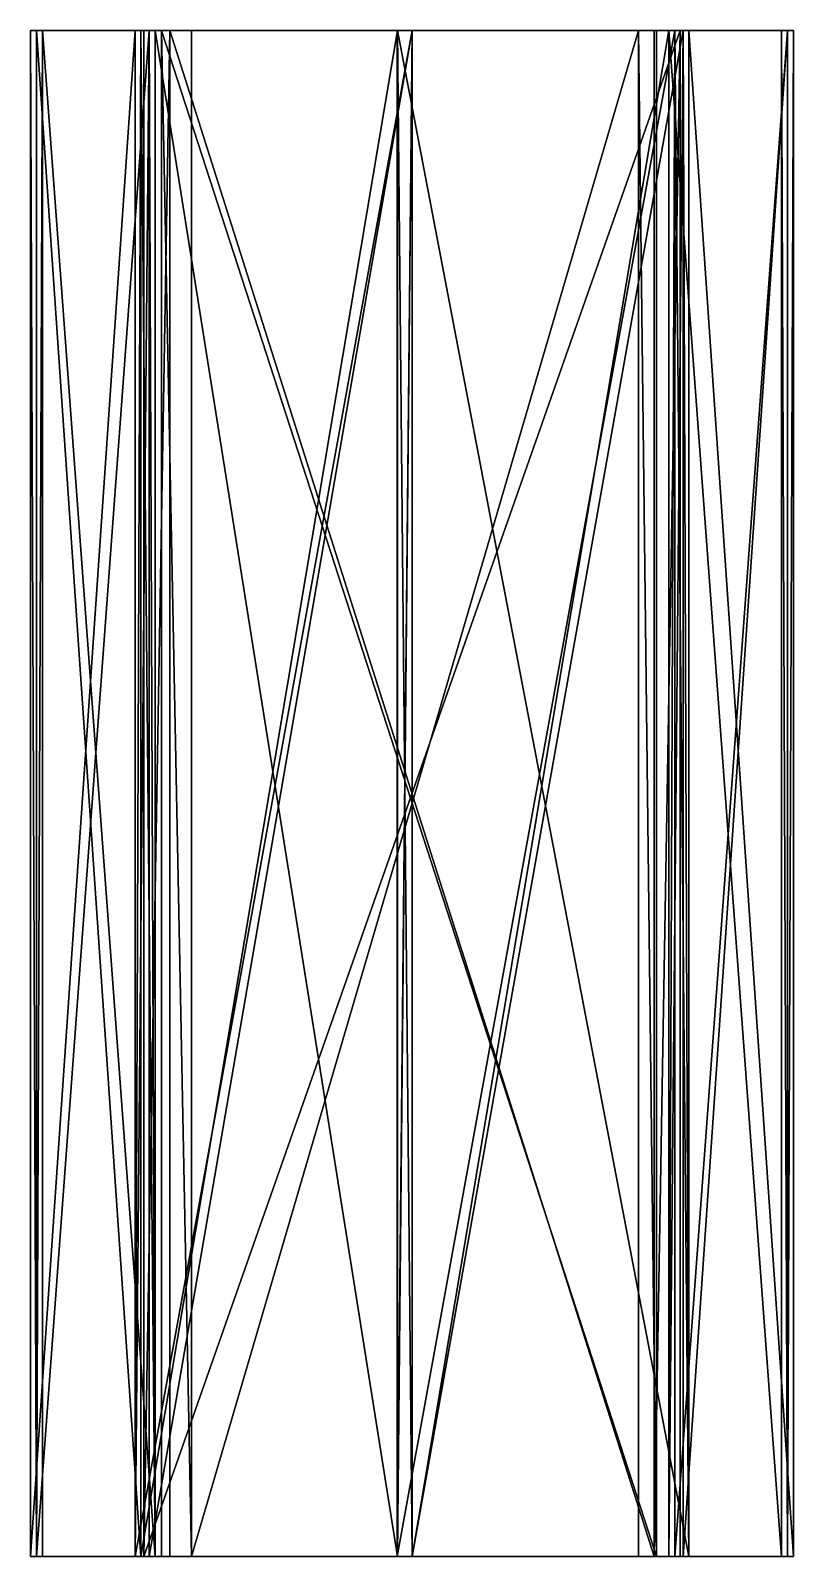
# Model space of a CAD drawing. Extents: x 4 to 132, y -96 to 160.
import ezdxf

# ---------------------------------------------------------------- set-up
doc = ezdxf.new("R2010")
doc.units = 0

msp = doc.modelspace()

# ---------------------------------------------------------------- meshes
at = {"layer": 'OBJECT000', "color": 50}
mesh = msp.add_polyface(dxfattribs=at)
corners = [(106, -96, 52), (31, -96, 52), (31, 160, 52), (106, 160, 52), (109, 160, 50), (26, 160, 50), (26, -96, 50), (109, -96, 50)]
mesh.append_faces([[corners[k] for k in face] for face in [(1, 3, 0), (5, 7, 4), (4, 2, 5), (6, 0, 7), (3, 7, 0), (5, 1, 6)]], dxfattribs={"vtx0": -1})
mesh.append_faces([[corners[k] for k in face] for face in [(1, 2, 3), (5, 6, 7), (4, 3, 2), (6, 1, 0), (3, 4, 7), (5, 2, 1)]], dxfattribs={"vtx2": -1})
at = {"layer": 'OBJECT001', "color": 50}
mesh = msp.add_polyface(dxfattribs=at)
corners = [(113, -96, -40), (23, -96, -40), (23, 160, -40), (113, 160, -40), (108.608398, 160, -42), (27.390015, 160, -42), (27.390015, -96, -42), (108.608398, -96, -42)]
mesh.append_faces([[corners[k] for k in face] for face in [(1, 3, 0), (5, 7, 4), (4, 2, 5), (6, 0, 7), (7, 3, 4), (1, 5, 2)]], dxfattribs={"vtx0": -1})
mesh.append_faces([[corners[k] for k in face] for face in [(1, 2, 3), (5, 6, 7), (4, 3, 2), (6, 1, 0), (7, 0, 3), (1, 6, 5)]], dxfattribs={"vtx2": -1})
at = {"layer": 'OBJECT002', "color": 50}
mesh = msp.add_polyface(dxfattribs=at)
corners = [(68, 160, -60), (68, -96, -60), (113.502075, -96, -41.498535), (113.502075, 160, -41.498535), (114.470581, 160, -39.099731), (114.470581, -96, -39.099731), (65.539795, -96, -59), (65.539795, 160, -59)]
mesh.append_faces([[corners[k] for k in face] for face in [(1, 3, 0), (3, 5, 4), (1, 7, 6), (2, 6, 5), (0, 4, 7), (7, 5, 6)]], dxfattribs={"vtx0": -1})
mesh.append_faces([[corners[k] for k in face] for face in [(1, 2, 3), (3, 2, 5), (1, 0, 7), (2, 1, 6), (0, 3, 4), (7, 4, 5)]], dxfattribs={"vtx2": -1})
at = {"layer": 'OBJECT003', "color": 50}
mesh = msp.add_polyface(dxfattribs=at)
corners = [(114.470093, -96, -39.099976), (132, -96, 4), (132, 160, 4), (114.470093, 160, -39.099976), (131, 160, 6.460693), (131, -96, 6.460693), (112.079956, -96, -40.079956), (112.079956, 160, -40.079956)]
mesh.append_faces([[corners[k] for k in face] for face in [(1, 3, 0), (2, 5, 4), (1, 6, 5), (3, 4, 7), (0, 7, 6), (4, 6, 7)]], dxfattribs={"vtx0": -1})
mesh.append_faces([[corners[k] for k in face] for face in [(1, 2, 3), (2, 1, 5), (1, 0, 6), (3, 2, 4), (0, 3, 7), (4, 5, 6)]], dxfattribs={"vtx2": -1})
at = {"layer": 'OBJECT004', "color": 50}
mesh = msp.add_polyface(dxfattribs=at)
corners = [(131, -96, 6.460205), (113.500854, -96, 49.498535), (113.500854, 160, 49.498535), (131, 160, 6.460205), (111.100098, 160, 50.469727), (111.100098, -96, 50.469727), (130, -96, 4), (130, 160, 4)]
mesh.append_faces([[corners[k] for k in face] for face in [(1, 3, 0), (2, 5, 4), (0, 5, 1), (3, 4, 7), (0, 7, 6), (4, 6, 7)]], dxfattribs={"vtx0": -1})
mesh.append_faces([[corners[k] for k in face] for face in [(1, 2, 3), (2, 1, 5), (0, 6, 5), (3, 2, 4), (0, 3, 7), (4, 5, 6)]], dxfattribs={"vtx2": -1})
at = {"layer": 'OBJECT005', "color": 50}
mesh = msp.add_polyface(dxfattribs=at)
corners = [(111.099976, -96, 50.469727), (68, -96, 68), (68, 160, 68), (111.099976, 160, 50.469727), (65.538086, 160, 67), (65.538086, -96, 67), (112.079956, -96, 48.079956), (112.079956, 160, 48.079956)]
mesh.append_faces([[corners[k] for k in face] for face in [(1, 3, 0), (2, 5, 4), (1, 6, 5), (3, 4, 7), (0, 7, 6), (5, 7, 4)]], dxfattribs={"vtx0": -1})
mesh.append_faces([[corners[k] for k in face] for face in [(1, 2, 3), (2, 1, 5), (1, 0, 6), (3, 2, 4), (0, 3, 7), (5, 6, 7)]], dxfattribs={"vtx2": -1})
at = {"layer": 'OBJECT006', "color": 50}
mesh = msp.add_polyface(dxfattribs=at)
corners = [(65.540527, -96, 67), (22.49939, -96, 49.49939), (22.49939, 160, 49.49939), (65.540527, 160, 67), (21.529785, 160, 47.099854), (21.529785, -96, 47.099854), (68, -96, 66), (68, 160, 66)]
mesh.append_faces([[corners[k] for k in face] for face in [(1, 3, 0), (2, 5, 4), (1, 6, 5), (3, 4, 7), (0, 7, 6), (5, 7, 4)]], dxfattribs={"vtx0": -1})
mesh.append_faces([[corners[k] for k in face] for face in [(1, 2, 3), (2, 1, 5), (1, 0, 6), (3, 2, 4), (0, 3, 7), (5, 6, 7)]], dxfattribs={"vtx2": -1})
at = {"layer": 'OBJECT007', "color": 50}
mesh = msp.add_polyface(dxfattribs=at)
corners = [(21.533203, -96, 47.111328), (4, -96, 4), (4, 160, 4), (21.533203, 160, 47.111328), (5, 160, 1.539673), (5, -96, 1.539673), (23.920044, -96, 48.080078), (23.920044, 160, 48.080078)]
mesh.append_faces([[corners[k] for k in face] for face in [(1, 3, 0), (2, 5, 4), (1, 6, 5), (2, 7, 3), (0, 7, 6), (5, 7, 4)]], dxfattribs={"vtx0": -1})
mesh.append_faces([[corners[k] for k in face] for face in [(1, 2, 3), (2, 1, 5), (1, 0, 6), (2, 4, 7), (0, 3, 7), (5, 6, 7)]], dxfattribs={"vtx2": -1})
at = {"layer": 'OBJECT008', "color": 50}
mesh = msp.add_polyface(dxfattribs=at)
corners = [(5, -96, 1.540283), (22.500122, -96, -41.499756), (22.500122, 160, -41.499756), (5, 160, 1.540283), (24.900513, 160, -42.471069), (24.900513, -96, -42.471069), (6, -96, 4), (6, 160, 4)]
mesh.append_faces([[corners[k] for k in face] for face in [(1, 3, 0), (2, 5, 4), (1, 6, 5), (3, 4, 7), (0, 7, 6), (5, 7, 4)]], dxfattribs={"vtx0": -1})
mesh.append_faces([[corners[k] for k in face] for face in [(1, 2, 3), (2, 1, 5), (1, 0, 6), (3, 2, 4), (0, 3, 7), (5, 6, 7)]], dxfattribs={"vtx2": -1})
at = {"layer": 'OBJECT009', "color": 50}
mesh = msp.add_polyface(dxfattribs=at)
corners = [(65.541504, 160, -59), (24.89978, 160, -42.46936), (24.89978, -96, -42.46936), (65.541504, -96, -59), (68, -96, -58), (23.920044, -96, -40.079956), (23.920044, 160, -40.079956), (68, 160, -58)]
mesh.append_faces([[corners[k] for k in face] for face in [(1, 3, 0), (3, 5, 4), (1, 7, 6), (0, 4, 7), (2, 6, 5), (5, 7, 4)]], dxfattribs={"vtx0": -1})
mesh.append_faces([[corners[k] for k in face] for face in [(1, 2, 3), (3, 2, 5), (1, 0, 7), (0, 3, 4), (2, 1, 6), (5, 6, 7)]], dxfattribs={"vtx2": -1})

doc.saveas('drawing.dxf')
